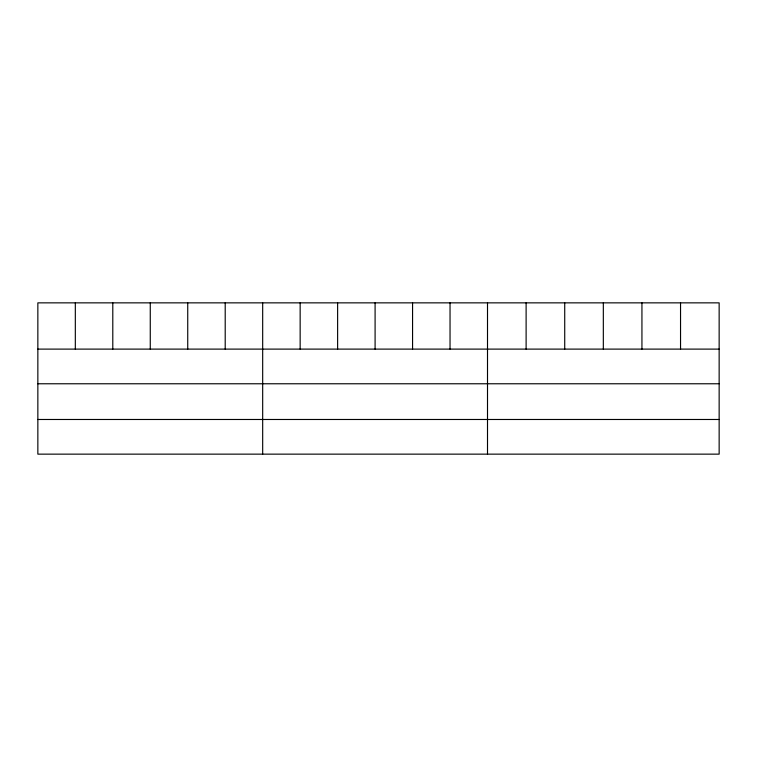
<?xml version="1.0" encoding="UTF-8"?>
<svg xmlns="http://www.w3.org/2000/svg" width="757" height="757" viewBox="0 0 757 757"><rect width="100%" height="100%" fill="white"/><g stroke="black" fill="none" stroke-linecap="round" stroke-linejoin="round"><path stroke-width="1.14" d="M719.15 383.771L719.15 302.857L37.85 302.857L37.85 454.143L719.15 454.143L719.15 383.771L37.85 383.771M37.85 349.109L719.15 349.109M37.85 419.482L719.15 419.482M680.543 302.857L680.543 349.109M641.936 302.857L641.936 349.109M603.329 302.857L603.329 349.109M564.722 302.857L564.722 349.109M526.115 302.857L526.115 349.109M487.508 302.857L487.508 454.143M450.037 302.857L450.037 349.109M412.565 302.857L412.565 349.109M375.094 302.857L375.094 349.109M337.622 302.857L337.622 349.109M300.151 302.857L300.151 349.109M262.679 302.857L262.679 454.143M225.208 302.857L225.208 349.109M187.736 302.857L187.736 349.109M150.265 302.857L150.265 349.109M112.793 302.857L112.793 349.109M75.322 302.857L75.322 349.109"/></g></svg>
